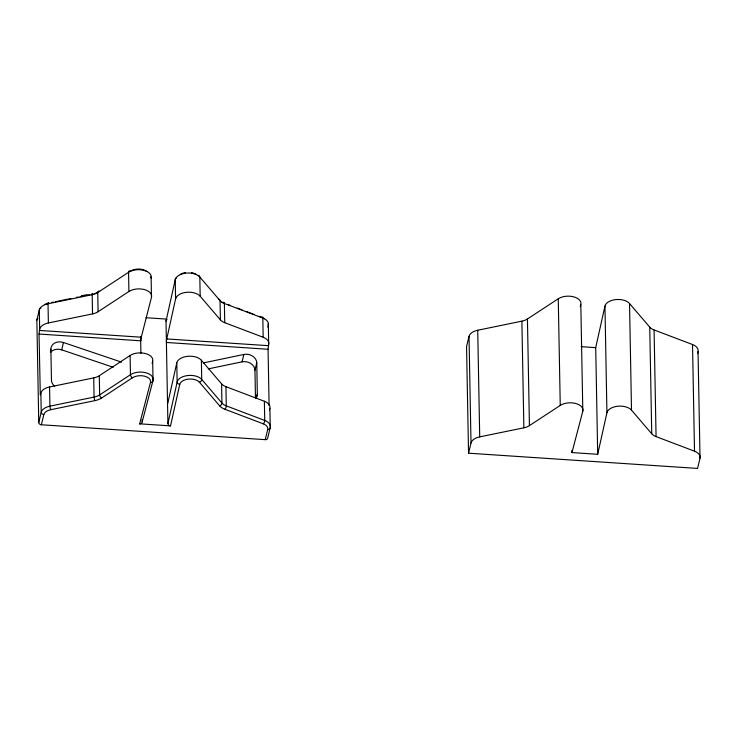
<?xml version="1.0" encoding="UTF-8"?>
<svg xmlns="http://www.w3.org/2000/svg" width="737" height="737" viewBox="0 0 737 737"><rect width="100%" height="100%" fill="white"/><g stroke="black" fill="none" stroke-linecap="round" stroke-linejoin="round"><path stroke-width="1.11" d="M40.904 308.02A2.598 2.11 13.6 0 0 39.31 309.899L39.669 329.089L39.033 334.036L140.675 340.807L140.693 339.849M166.405 342.465L268.056 349.274L269.106 405.553M140.675 340.752L140.684 340.043M166.405 341.867L166.451 340.77M140.684 340.162L140.675 340.687M140.712 339.425L151.481 297.241L151.122 278.042A2.598 2.11 14.7 0 0 150.68 276.845M140.73 339.333L140.767 338.863M166.488 340.374L166.498 340.245M140.776 338.707L140.878 337.942M166.534 339.941L175.599 298.844L175.24 279.645A2.598 2.11 12.5 0 1 176.604 277.84M166.544 339.868L166.617 339.342M44.681 304.584A10.392 5.933 -1.1 0 1 48.808 303.036A2.598 0.663 78.4 0 0 48.025 303.782A12.99 7.416 -1.1 0 0 39.31 309.899L36.85 320.079L38.757 422.458A2.598 2.11 13.6 0 0 41.373 424.77L265.246 439.657L267.715 429.478A10.392 5.933 -1.1 0 0 263.293 423.83L224.859 409.256A15.588 8.899 -1.1 0 1 219.644 405.857L199.432 382.236A10.392 5.933 -1.1 0 0 188.405 379.104A10.392 5.933 -1.1 0 0 179.764 384.318L170.533 425.875A2.598 2.11 13.6 0 1 167.916 423.572L166.009 321.185L175.24 279.645A12.99 7.416 -1.1 0 1 186.037 273.132A12.99 7.416 -1.1 0 1 199.819 277.048L220.041 300.668A12.99 7.416 -1.1 0 0 224.38 303.497L262.823 318.071A12.99 7.416 -1.1 0 1 268.342 325.137L268.692 344.326L268.056 349.274M265.246 439.657A2.598 2.11 13.6 0 0 267.78 437.704L270.249 427.515L269.889 408.316A12.99 7.416 -1.1 0 0 264.371 401.26L225.937 386.685A12.99 7.416 -1.1 0 1 221.588 383.848L201.376 360.236A12.99 7.416 -1.1 0 0 187.585 356.321A12.99 7.416 -1.1 0 0 176.788 362.834L167.778 403.259M167.916 423.572L177.147 382.033L176.788 362.834M597.698 454.296L595.717 347.643L604.948 306.104A12.99 7.416 -1.1 0 1 615.736 299.591A12.99 7.416 -1.1 0 1 629.527 303.506L649.739 327.127A12.99 7.416 -1.1 0 0 654.087 329.955L692.522 344.529A12.99 7.416 -1.1 0 1 698.04 351.595L700.03 458.239L697.561 468.428L468.539 453.191L466.549 346.537L469.018 336.358A12.99 7.416 -1.1 0 1 477.723 330.24L521.879 321.157A12.99 7.416 -1.1 0 0 527.434 318.983L558.259 298.761A12.99 7.416 -1.1 0 1 573.478 296.781A12.99 7.416 -1.1 0 1 580.82 304.501L582.81 411.154L571.967 452.582L597.698 454.296L606.929 412.757L604.948 306.104M166.691 338.937L268.369 345.671M50.365 351.282L50.881 349.172A9.765 7.932 13.6 0 1 63.474 342.502L120.343 361.729A9.719 7.886 13.6 0 1 121.476 362.143M170.533 425.875L139.652 423.821A2.598 2.11 13.6 0 0 142.186 421.859L153.029 380.43L152.67 361.231A12.99 7.416 -1.1 0 0 145.327 353.502A12.99 7.416 -1.1 0 0 130.108 355.492L99.283 375.713A12.99 7.416 -1.1 0 1 93.728 377.888L49.572 386.962A12.99 7.416 -1.1 0 0 40.867 393.079L40.305 394.875L39.033 334.036M38.757 422.458L41.226 412.278L40.867 393.079M41.373 424.77L43.833 414.581A10.392 5.933 -1.1 0 1 50.798 409.689L94.962 400.615A15.588 8.899 -1.1 0 0 101.623 398.008L132.448 377.786A10.392 5.933 -1.1 0 1 144.618 376.192A10.392 5.933 -1.1 0 1 150.495 382.374L139.652 423.821M50.531 352.36A9.765 7.932 13.6 0 1 61.696 349.872L63.493 342.465M208.295 368.878L242.068 361.839L243.846 354.469A9.765 7.932 13.6 0 1 256.78 362.871L257.324 393.871L256.301 398.081M255.472 397.796L254.956 370.241L256.743 362.871M267.844 327.173L268.342 325.137A2.598 2.11 13.6 0 0 267.899 323.939M269.889 408.316L269.392 410.104M468.539 453.191L471.007 443.001L469.018 336.358M697.543 353.631L698.04 351.595M152.089 363.452L152.67 361.231M580.249 306.684L580.82 304.501M39.669 329.089A12.99 7.416 -1.1 0 1 48.375 322.972L92.54 313.898A12.99 7.416 -1.1 0 0 98.095 311.723L128.911 291.502A12.99 7.416 -1.1 0 1 144.13 289.512A12.99 7.416 -1.1 0 1 151.481 297.241M471.007 443.001A12.99 7.416 -1.1 0 1 479.713 436.884L523.869 427.81A12.99 7.416 -1.1 0 0 529.424 425.636L560.249 405.414A12.99 7.416 -1.1 0 1 575.459 403.425A12.99 7.416 -1.1 0 1 582.81 411.154M203.329 362.917L243.846 354.469M81.485 295.813L87.003 294.68M51.572 302.474L53.414 302.096M55.257 301.719L57.09 301.341M58.011 301.147L64.451 299.83M65.372 299.637L68.136 299.065M69.048 298.881L70.89 298.503M76.408 297.37L78.251 296.993M80.093 296.615L81.927 296.237M87.454 295.095L89.288 294.717M91.13 294.339L92.973 293.962A2.598 0.663 78.4 0 0 92.18 294.699L48.025 303.782L48.375 322.972M145.935 317.721L165.972 319.057M581.189 346.676L595.717 347.643M39.347 330.434L141.025 337.196M61.705 349.835L113.203 367.284M606.929 412.757A12.99 7.416 -1.1 0 1 617.726 406.234A12.99 7.416 -1.1 0 1 631.508 410.159L651.729 433.771A12.99 7.416 -1.1 0 0 656.068 436.608L694.512 451.182A12.99 7.416 -1.1 0 1 700.03 458.239M224.472 303.211L222.869 302.603A15.588 8.899 -1.1 0 1 221.791 302.161M227.678 304.427L230.082 305.339M237.286 308.075L242.095 309.89M246.895 311.714L251.704 313.538M252.505 313.842L254.099 314.45M258.908 316.265L261.313 317.177A2.598 1.225 -69.2 0 1 262.823 318.071L263.173 337.27A12.99 7.416 -1.1 0 1 268.692 344.326M175.599 298.844A12.99 7.416 -1.1 0 1 186.387 292.331A12.99 7.416 -1.1 0 1 200.178 296.246L220.391 319.858A12.99 7.416 -1.1 0 0 224.739 322.695L263.173 337.27M167.612 403.25L167.548 402.798M692.522 344.529L694.512 451.182M654.087 329.955L656.068 436.608M649.739 327.127L651.729 433.771M629.527 303.506L631.508 410.159M571.921 450.289L571.967 452.582M558.259 298.761L560.249 405.414M527.434 318.983L529.424 425.636M521.879 321.157L523.869 427.81M477.723 330.24L479.713 436.884M264.371 401.26L264.73 420.449A2.598 1.225 -69.2 0 1 263.293 423.83M224.739 322.695L224.38 303.497A2.598 1.225 -69.2 0 0 223.007 302.502M225.937 386.685L226.287 405.884A2.598 1.225 -69.2 0 1 224.859 409.256M220.391 319.858L220.041 300.668A2.598 1.935 -40.6 0 0 218.52 299.111M221.588 383.848L221.948 403.047A2.598 1.935 -40.6 0 1 219.644 405.857M200.178 296.246L199.819 277.048A2.598 1.935 -40.6 0 0 197.866 275.5M201.376 360.236L201.726 379.435L221.948 403.047A12.99 7.416 -1.1 0 0 226.287 405.884L264.73 420.449A12.99 7.416 -1.1 0 1 270.249 427.515A2.598 2.11 13.6 0 1 267.715 429.478M140.592 336.413L140.914 353.438M142.14 419.602L142.186 421.859M128.911 291.502L128.56 272.303A2.598 1.585 56.7 0 1 130.108 270.995M130.108 355.492L130.467 374.691A2.598 1.585 56.7 0 0 132.448 377.786M98.095 311.723L97.735 292.525L128.56 272.303A12.99 7.416 -1.1 0 1 143.77 270.322A12.99 7.416 -1.1 0 1 151.122 278.042M99.283 375.713L99.642 394.912A2.598 1.585 56.7 0 0 101.623 398.008M92.54 313.898L92.18 294.699A12.99 7.416 -1.1 0 0 97.735 292.525A2.598 1.585 56.7 0 1 99.642 291.355M93.728 377.888L94.087 397.086A2.598 0.663 78.4 0 0 94.962 400.615M50.881 349.172L51.452 380.172A9.765 7.932 13.6 0 0 54.63 386.188M49.572 386.962L49.932 406.161A2.598 0.663 78.4 0 0 50.798 409.689M166.009 321.185A2.598 2.11 13.6 0 1 167.069 319.517M199.432 382.236A2.598 1.935 -40.6 0 0 201.726 379.435A12.99 7.416 -1.1 0 0 187.944 375.511A12.99 7.416 -1.1 0 0 177.147 382.033A2.598 2.11 12.5 0 0 179.764 384.318M43.833 414.581A2.598 2.11 13.6 0 1 41.226 412.278A12.99 7.416 -1.1 0 1 49.932 406.161L94.087 397.086A12.99 7.416 -1.1 0 0 99.642 394.912L130.467 374.691A12.99 7.416 -1.1 0 1 145.677 372.701A12.99 7.416 -1.1 0 1 153.029 380.43A2.598 2.11 14.7 0 1 150.495 382.374M242.077 361.867A9.765 7.932 13.6 0 1 254.993 370.241M257.351 393.871A9.765 7.932 13.6 0 1 255.886 398.044M36.85 320.079A2.598 2.11 13.6 0 1 37.983 318.375M130.983 270.811A10.392 5.933 -1.1 0 1 146.903 271.594M180.224 274.505A10.392 5.933 -1.1 0 1 185.3 272.607M191.298 272.607A10.392 5.933 -1.1 0 1 196.235 274.505M98.703 291.916A15.588 8.899 -1.1 0 1 94.225 293.667M261.967 317.454A10.392 5.933 -1.1 0 1 264.159 318.817"/></g></svg>
